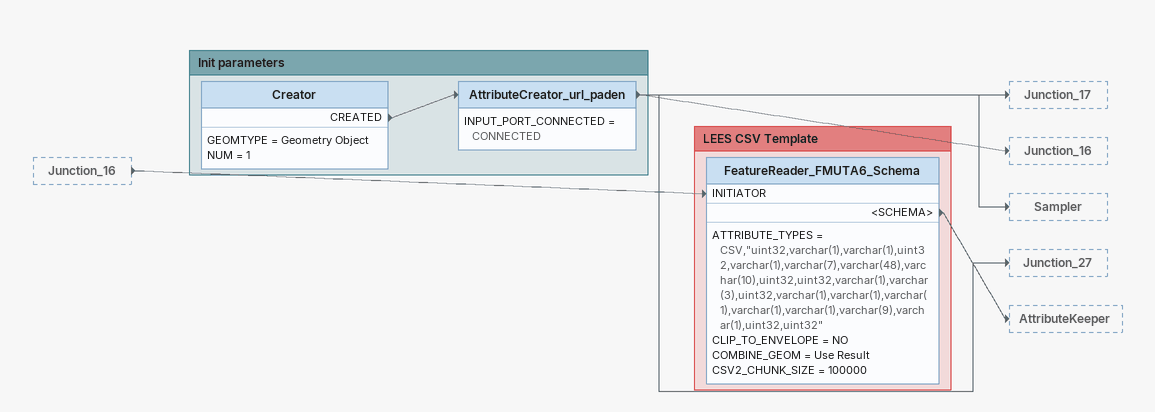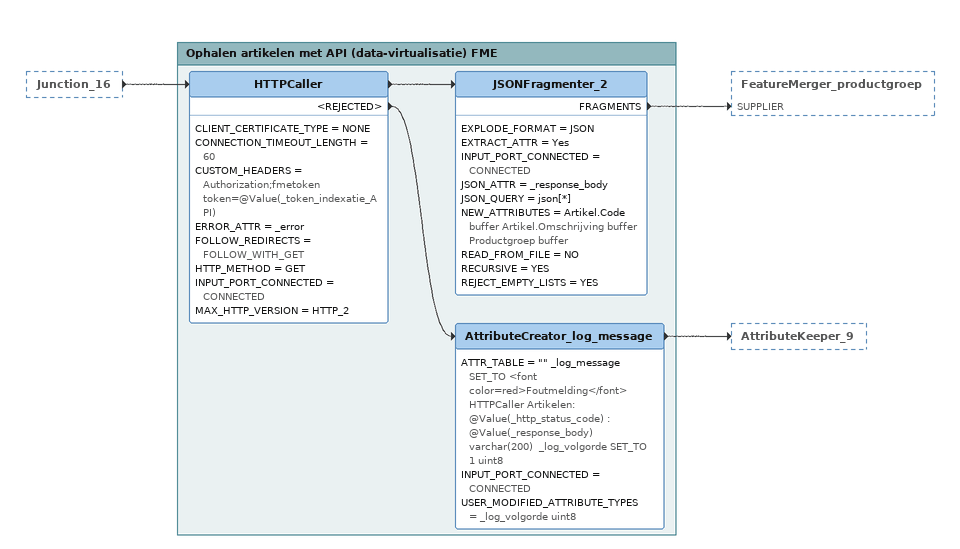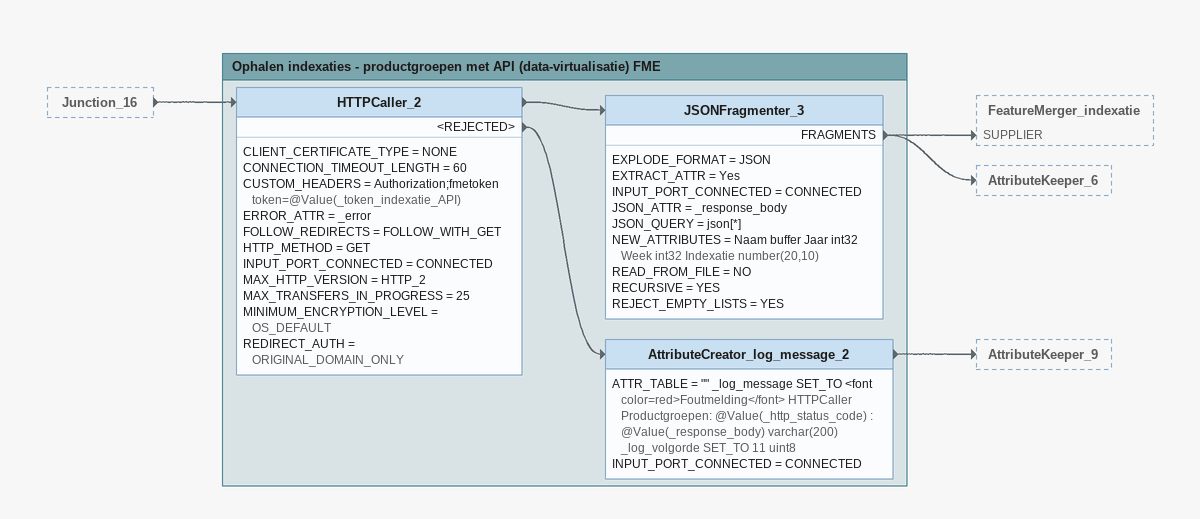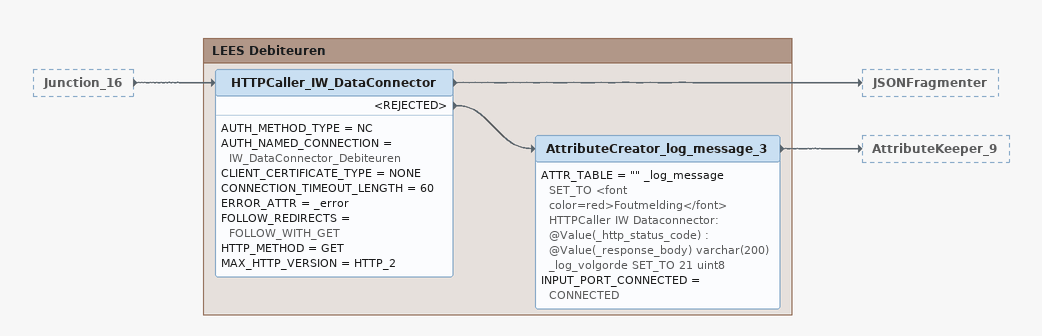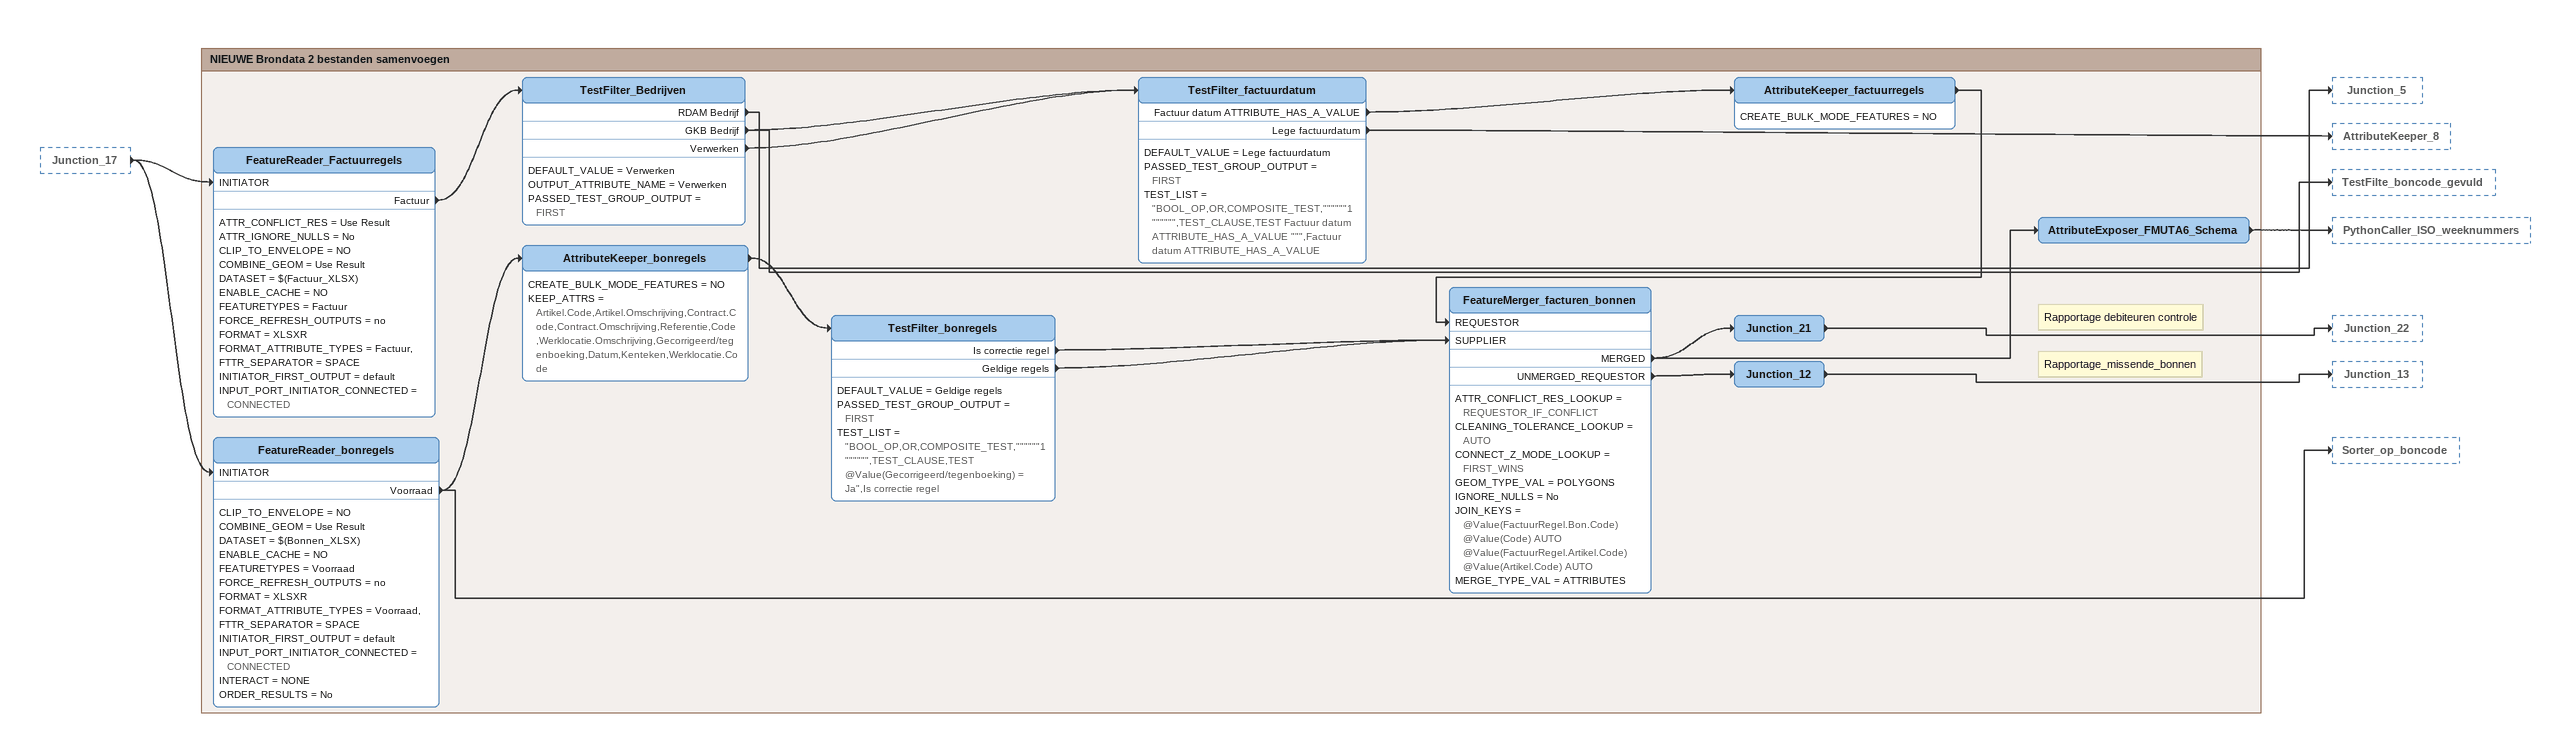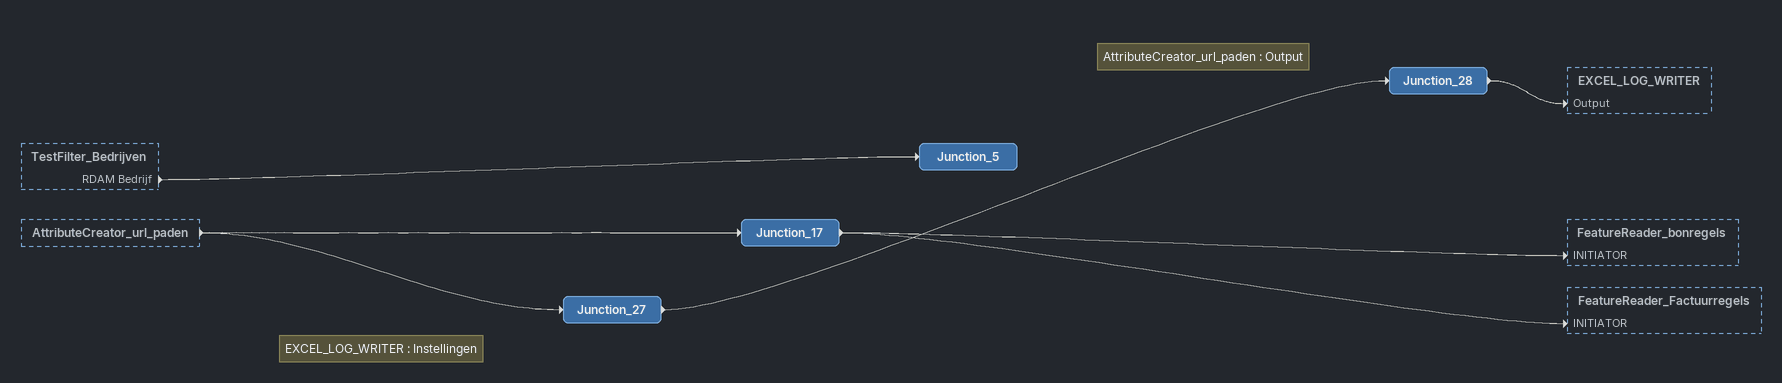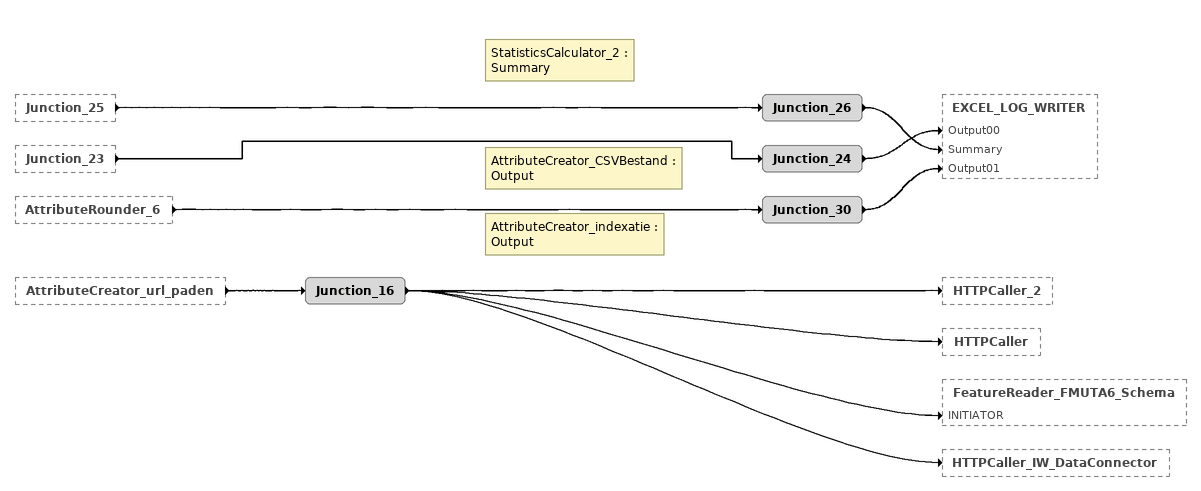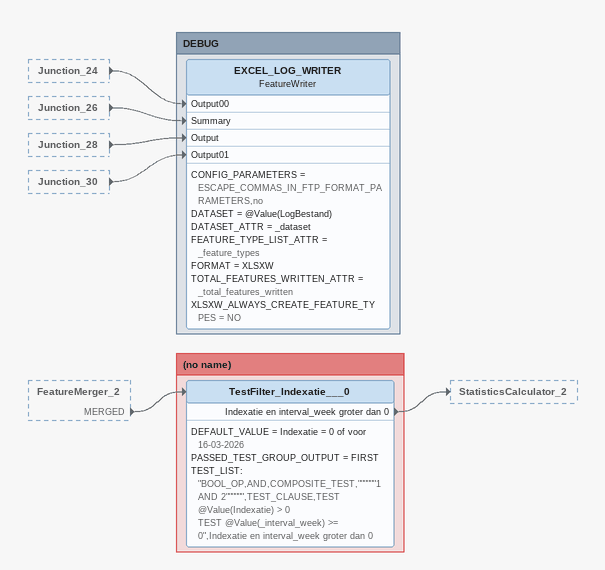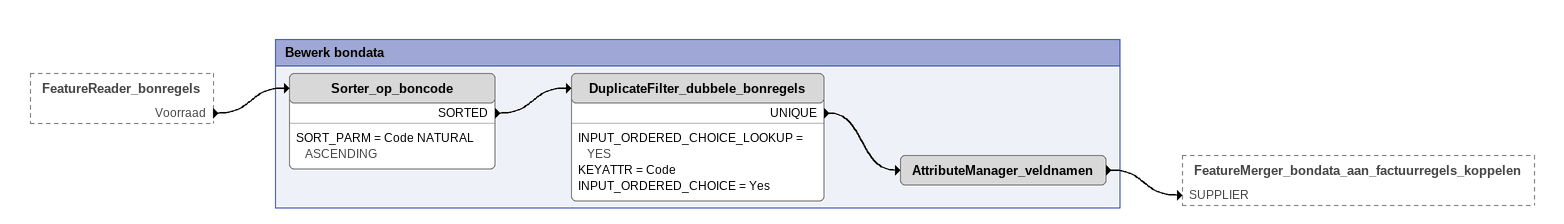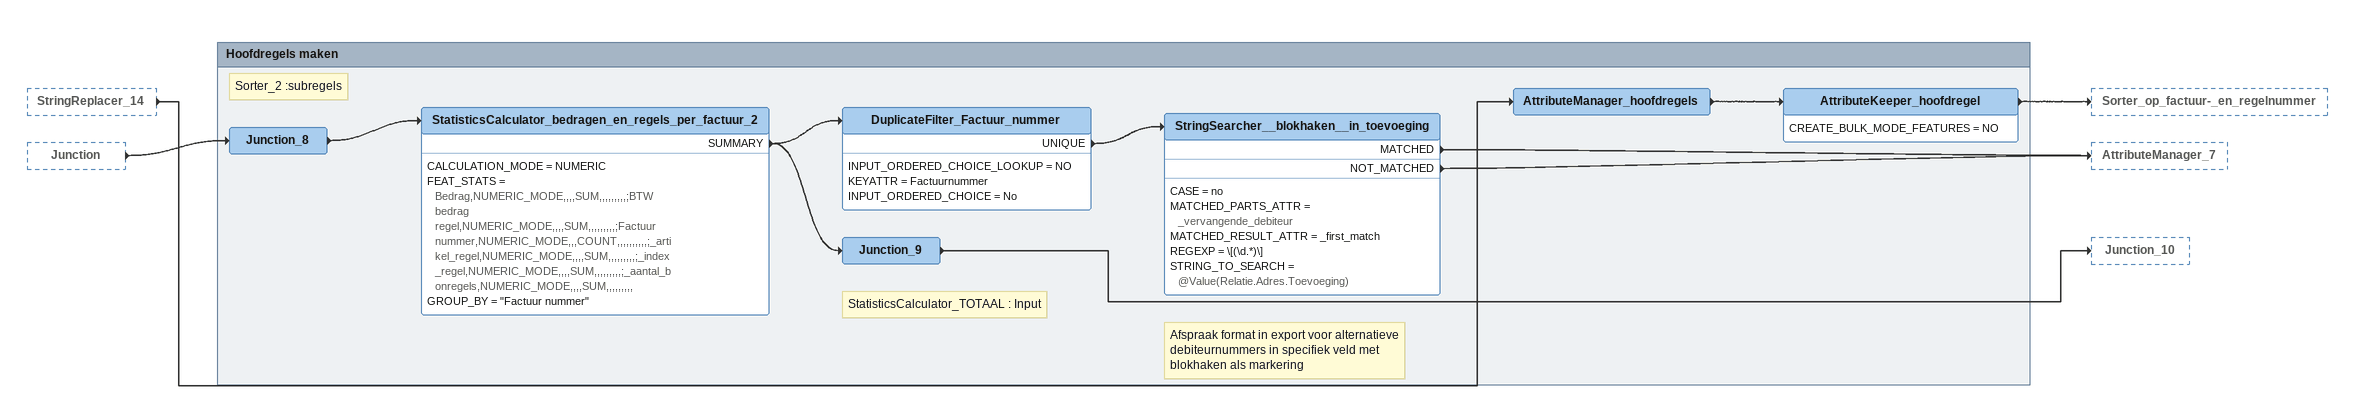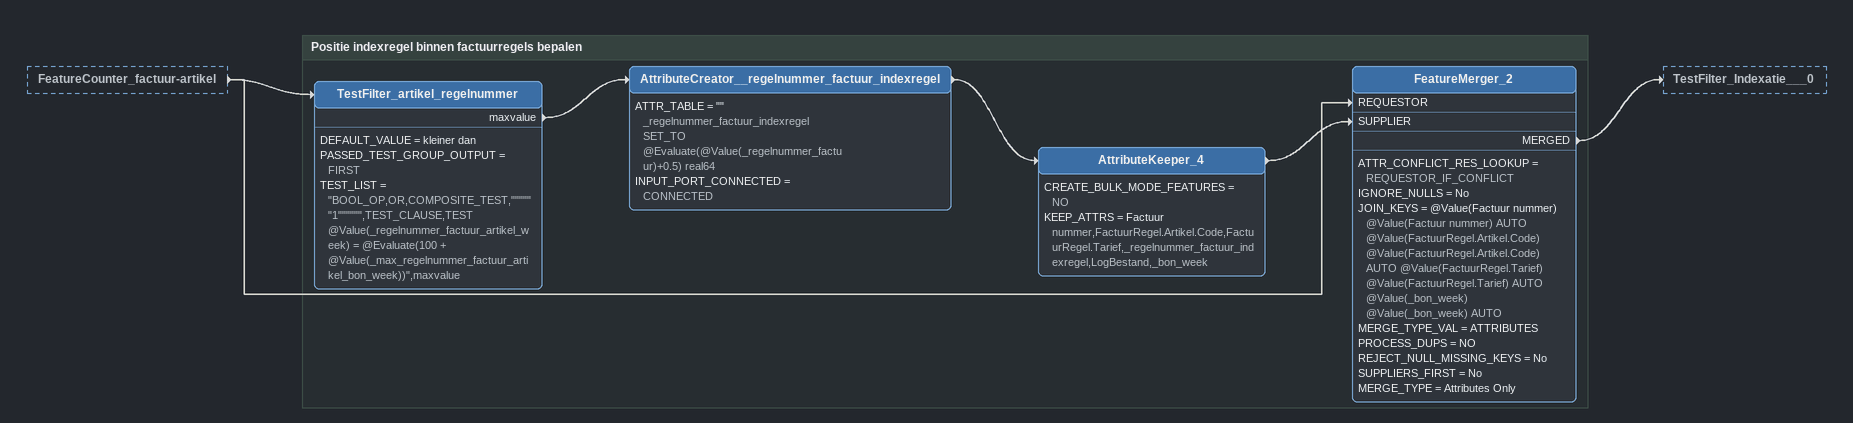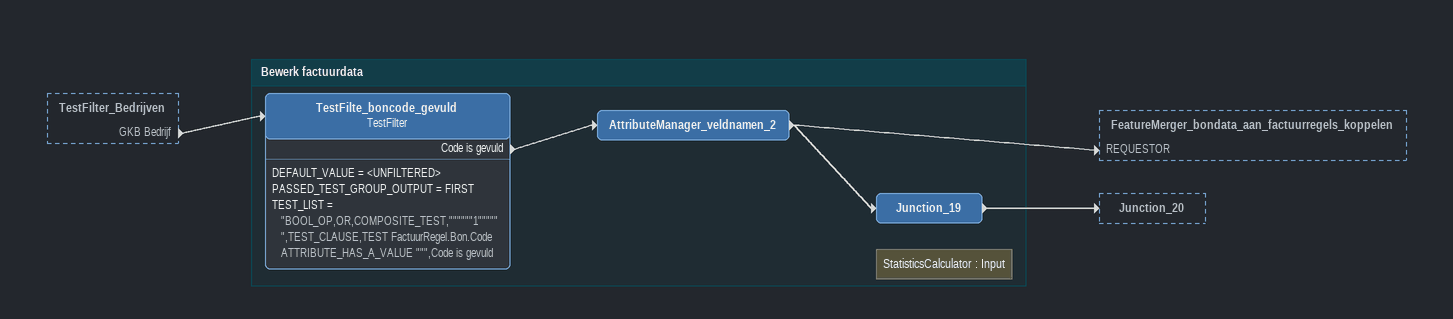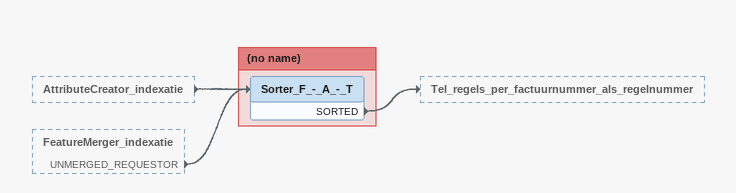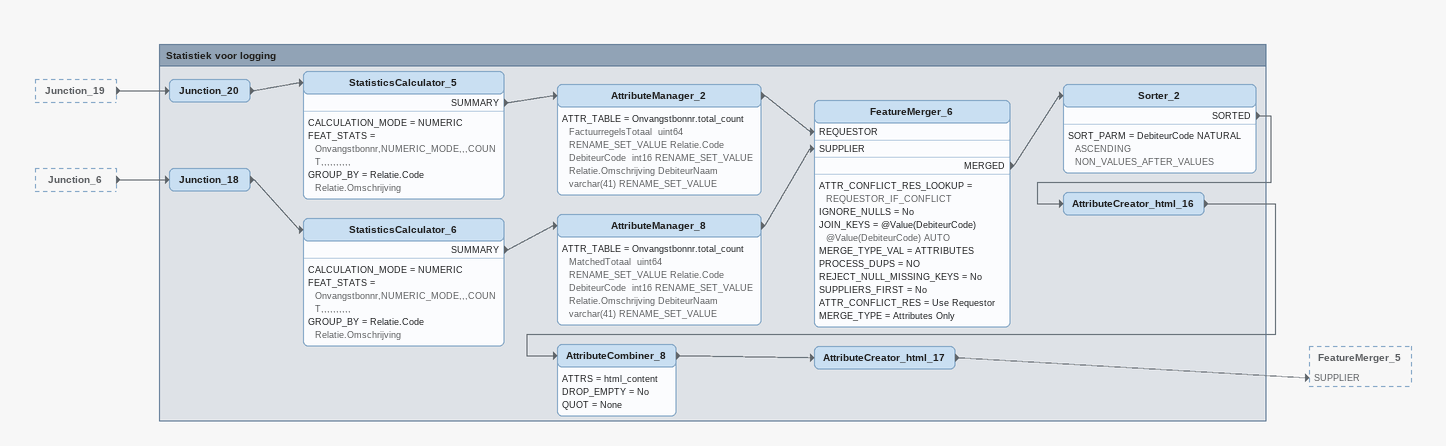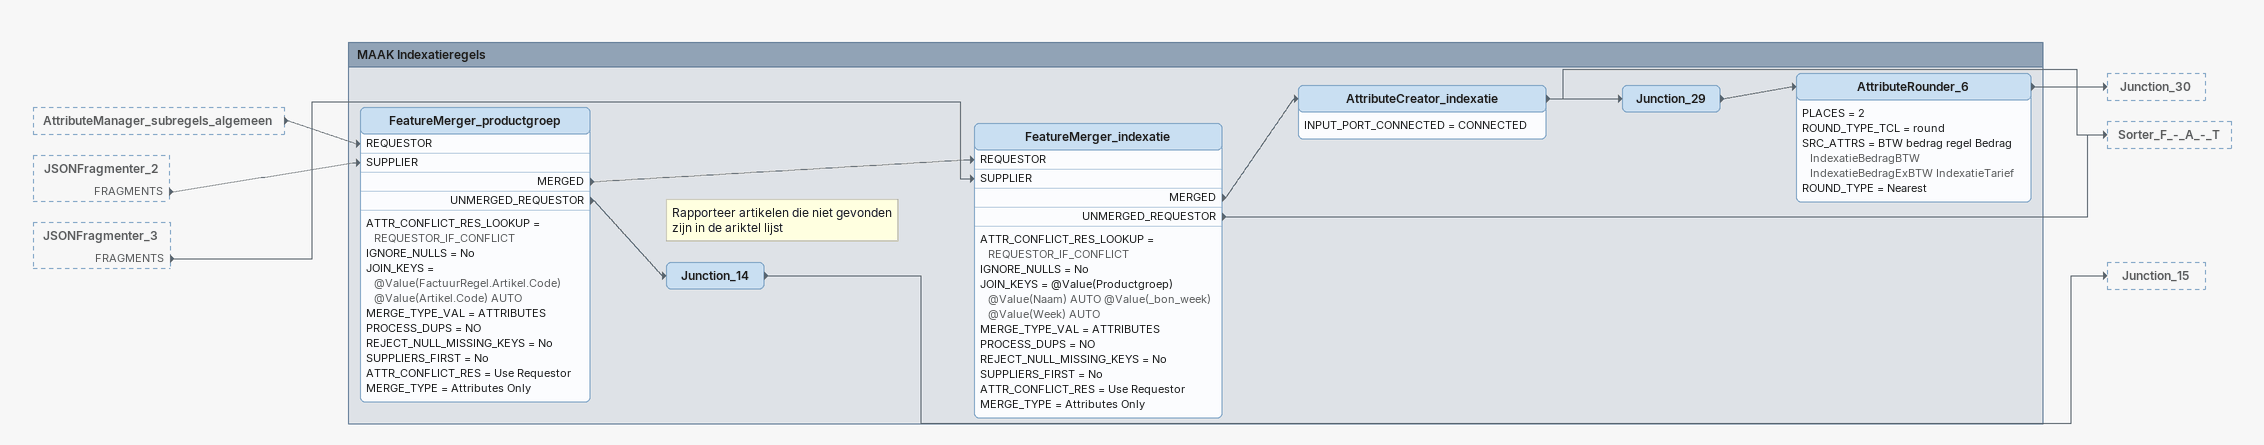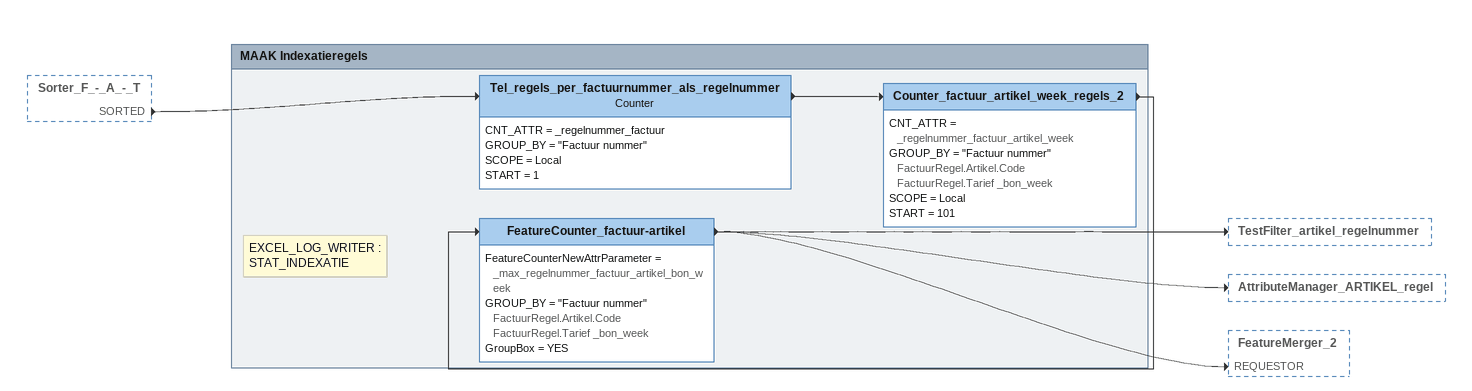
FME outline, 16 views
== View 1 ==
Junction_16 [outside]
    -> FeatureReader_FMUTA6_Schema [INITIATOR]

Bookmark: Init parameters
Creator
    GEOMTYPE = Geometry Object
    NUM = 1
    CREATED -> AttributeCreator_url_paden
AttributeCreator_url_paden
    INPUT_PORT_CONNECTED = CONNECTED
    -> Junction_17
    -> Junction_16
    -> Sampler
    -> Junction_27

Bookmark: LEES CSV Template
FeatureReader_FMUTA6_Schema
    ATTRIBUTE_TYPES = CSV,"uint32,varchar(1),varchar(1),uint32,varchar(1),varchar(7),varchar(48),varchar(10),uint32,uint32,varchar(1),varchar(3),uint32,varchar(1),varchar(1),varchar(1),varchar(1),varchar(1),varchar(9),varchar(1),uint32,uint32"
    CLIP_TO_ENVELOPE = NO
    COMBINE_GEOM = Use Result
    CSV2_CHUNK_SIZE = 100000
    <SCHEMA> -> AttributeKeeper

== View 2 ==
Junction_16 [outside]
    -> HTTPCaller

Bookmark: Ophalen artikelen met API (data-virtualisatie) FME
HTTPCaller
    CLIENT_CERTIFICATE_TYPE = NONE
    CONNECTION_TIMEOUT_LENGTH = 60
    CUSTOM_HEADERS = Authorization;fmetoken token=@Value(_token_indexatie_API)
    ERROR_ATTR = _error
    FOLLOW_REDIRECTS = FOLLOW_WITH_GET
    HTTP_METHOD = GET
    INPUT_PORT_CONNECTED = CONNECTED
    MAX_HTTP_VERSION = HTTP_2
    -> JSONFragmenter_2
    <REJECTED> -> AttributeCreator_log_message
JSONFragmenter_2
    EXPLODE_FORMAT = JSON
    EXTRACT_ATTR = Yes
    INPUT_PORT_CONNECTED = CONNECTED
    JSON_ATTR = _response_body
    JSON_QUERY = json[*]
    NEW_ATTRIBUTES = Artikel.Code buffer Artikel.Omschrijving buffer Productgroep buffer
    READ_FROM_FILE = NO
    RECURSIVE = YES
    REJECT_EMPTY_LISTS = YES
    FRAGMENTS -> FeatureMerger_productgroep [SUPPLIER]
AttributeCreator_log_message
    ATTR_TABLE = "" _log_message SET_TO <font color=red>Foutmelding</font> HTTPCaller Artikelen: @Value(_http_status_code) : @Value(_response_body) varchar(200)  _log_volgorde SET_TO 1 uint8
    INPUT_PORT_CONNECTED = CONNECTED
    USER_MODIFIED_ATTRIBUTE_TYPES = _log_volgorde uint8
    -> AttributeKeeper_9

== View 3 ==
Junction_16 [outside]
    -> HTTPCaller_2

Bookmark: Ophalen indexaties - productgroepen met API (data-virtualisatie) FME
HTTPCaller_2
    CLIENT_CERTIFICATE_TYPE = NONE
    CONNECTION_TIMEOUT_LENGTH = 60
    CUSTOM_HEADERS = Authorization;fmetoken token=@Value(_token_indexatie_API)
    ERROR_ATTR = _error
    FOLLOW_REDIRECTS = FOLLOW_WITH_GET
    HTTP_METHOD = GET
    INPUT_PORT_CONNECTED = CONNECTED
    MAX_HTTP_VERSION = HTTP_2
    MAX_TRANSFERS_IN_PROGRESS = 25
    MINIMUM_ENCRYPTION_LEVEL = OS_DEFAULT
    REDIRECT_AUTH = ORIGINAL_DOMAIN_ONLY
    -> JSONFragmenter_3
    <REJECTED> -> AttributeCreator_log_message_2
JSONFragmenter_3
    EXPLODE_FORMAT = JSON
    EXTRACT_ATTR = Yes
    INPUT_PORT_CONNECTED = CONNECTED
    JSON_ATTR = _response_body
    JSON_QUERY = json[*]
    NEW_ATTRIBUTES = Naam buffer Jaar int32 Week int32 Indexatie number(20,10)
    READ_FROM_FILE = NO
    RECURSIVE = YES
    REJECT_EMPTY_LISTS = YES
    FRAGMENTS -> FeatureMerger_indexatie [SUPPLIER]
    FRAGMENTS -> AttributeKeeper_6
AttributeCreator_log_message_2
    ATTR_TABLE = "" _log_message SET_TO <font color=red>Foutmelding</font> HTTPCaller Productgroepen: @Value(_http_status_code) : @Value(_response_body) varchar(200)  _log_volgorde SET_TO 11 uint8
    INPUT_PORT_CONNECTED = CONNECTED
    -> AttributeKeeper_9

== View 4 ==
Junction_16 [outside]
    -> HTTPCaller_IW_DataConnector

Bookmark: LEES Debiteuren
HTTPCaller_IW_DataConnector
    AUTH_METHOD_TYPE = NC
    AUTH_NAMED_CONNECTION = IW_DataConnector_Debiteuren
    CLIENT_CERTIFICATE_TYPE = NONE
    CONNECTION_TIMEOUT_LENGTH = 60
    ERROR_ATTR = _error
    FOLLOW_REDIRECTS = FOLLOW_WITH_GET
    HTTP_METHOD = GET
    MAX_HTTP_VERSION = HTTP_2
    -> JSONFragmenter
    <REJECTED> -> AttributeCreator_log_message_3
AttributeCreator_log_message_3
    ATTR_TABLE = "" _log_message SET_TO <font color=red>Foutmelding</font> HTTPCaller IW Dataconnector: @Value(_http_status_code) : @Value(_response_body) varchar(200)  _log_volgorde SET_TO 21 uint8
    INPUT_PORT_CONNECTED = CONNECTED
    -> AttributeKeeper_9

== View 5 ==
Junction_17 [outside]
    -> FeatureReader_bonregels [INITIATOR]
    -> FeatureReader_Factuurregels [INITIATOR]

Bookmark: NIEUWE Brondata 2 bestanden samenvoegen
FeatureReader_Factuurregels
    ATTR_CONFLICT_RES = Use Result
    ATTR_IGNORE_NULLS = No
    CLIP_TO_ENVELOPE = NO
    COMBINE_GEOM = Use Result
    DATASET = $(Factuur_XLSX)
    ENABLE_CACHE = NO
    FEATURETYPES = Factuur
    FORCE_REFRESH_OUTPUTS = no
    FORMAT = XLSXR
    FORMAT_ATTRIBUTE_TYPES = Factuur,
    FTTR_SEPARATOR = SPACE
    INITIATOR_FIRST_OUTPUT = default
    INPUT_PORT_INITIATOR_CONNECTED = CONNECTED
    Factuur -> TestFilter_Bedrijven
TestFilter_Bedrijven
    DEFAULT_VALUE = Verwerken
    OUTPUT_ATTRIBUTE_NAME = Verwerken
    PASSED_TEST_GROUP_OUTPUT = FIRST
    RDAM Bedrijf -> Junction_5
    GKB Bedrijf -> TestFilte_boncode_gevuld
    GKB Bedrijf -> TestFilter_factuurdatum
    Verwerken -> TestFilter_factuurdatum
TestFilter_factuurdatum
    DEFAULT_VALUE = Lege factuurdatum
    PASSED_TEST_GROUP_OUTPUT = FIRST
    TEST_LIST = "BOOL_OP,OR,COMPOSITE_TEST,""""""1"""""",TEST_CLAUSE,TEST Factuur datum ATTRIBUTE_HAS_A_VALUE """,Factuur datum ATTRIBUTE_HAS_A_VALUE
    Factuur datum ATTRIBUTE_HAS_A_VALUE -> AttributeKeeper_factuurregels
    Lege factuurdatum -> AttributeKeeper_8
AttributeKeeper_factuurregels
    CREATE_BULK_MODE_FEATURES = NO
    -> FeatureMerger_facturen_bonnen [REQUESTOR]
FeatureReader_bonregels
    CLIP_TO_ENVELOPE = NO
    COMBINE_GEOM = Use Result
    DATASET = $(Bonnen_XLSX)
    ENABLE_CACHE = NO
    FEATURETYPES = Voorraad
    FORCE_REFRESH_OUTPUTS = no
    FORMAT = XLSXR
    FORMAT_ATTRIBUTE_TYPES = Voorraad,
    FTTR_SEPARATOR = SPACE
    INITIATOR_FIRST_OUTPUT = default
    INPUT_PORT_INITIATOR_CONNECTED = CONNECTED
    INTERACT = NONE
    ORDER_RESULTS = No
    Voorraad -> AttributeKeeper_bonregels
    Voorraad -> Sorter_op_boncode
AttributeKeeper_bonregels
    CREATE_BULK_MODE_FEATURES = NO
    KEEP_ATTRS = Artikel.Code,Artikel.Omschrijving,Contract.Code,Contract.Omschrijving,Referentie,Code,Werklocatie.Omschrijving,Gecorrigeerd/tegenboeking,Datum,Kenteken,Werklocatie.Code
    -> TestFilter_bonregels
TestFilter_bonregels
    DEFAULT_VALUE = Geldige regels
    PASSED_TEST_GROUP_OUTPUT = FIRST
    TEST_LIST = "BOOL_OP,OR,COMPOSITE_TEST,""""""1"""""",TEST_CLAUSE,TEST @Value(Gecorrigeerd/tegenboeking) = Ja",Is correctie regel
    Is correctie regel -> FeatureMerger_facturen_bonnen [SUPPLIER]
    Geldige regels -> FeatureMerger_facturen_bonnen [SUPPLIER]
FeatureMerger_facturen_bonnen
    ATTR_CONFLICT_RES_LOOKUP = REQUESTOR_IF_CONFLICT
    CLEANING_TOLERANCE_LOOKUP = AUTO
    CONNECT_Z_MODE_LOOKUP = FIRST_WINS
    GEOM_TYPE_VAL = POLYGONS
    IGNORE_NULLS = No
    JOIN_KEYS = @Value(FactuurRegel.Bon.Code) @Value(Code) AUTO @Value(FactuurRegel.Artikel.Code) @Value(Artikel.Code) AUTO
    MERGE_TYPE_VAL = ATTRIBUTES
    MERGED -> AttributeExposer_FMUTA6_Schema
    MERGED -> Junction_21
    UNMERGED_REQUESTOR -> Junction_12
AttributeExposer_FMUTA6_Schema
    -> PythonCaller_ISO_weeknummers
Note: Rapportage debiteuren controle
Junction_21
    -> Junction_22
Note: Rapportage_missende_bonnen
Junction_12
    -> Junction_13

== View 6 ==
TestFilter_Bedrijven [outside]
    RDAM Bedrijf -> Junction_5
AttributeCreator_url_paden [outside]
    -> Junction_17
    -> Junction_27
Junction_17
    -> FeatureReader_bonregels [INITIATOR]
    -> FeatureReader_Factuurregels [INITIATOR]
Junction_5
Note: EXCEL_LOG_WRITER : Instellingen
Junction_27
    -> Junction_28
Note: AttributeCreator_url_paden : Output
Junction_28
    -> EXCEL_LOG_WRITER [Output]

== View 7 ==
Junction_25 [outside]
    -> Junction_26
Junction_23 [outside]
    -> Junction_24
AttributeRounder_6 [outside]
    -> Junction_30
AttributeCreator_url_paden [outside]
    -> Junction_16
Junction_16
    -> HTTPCaller_2
    -> HTTPCaller
    -> FeatureReader_FMUTA6_Schema [INITIATOR]
    -> HTTPCaller_IW_DataConnector
Note: AttributeCreator_indexatie : Output
Junction_30
    -> EXCEL_LOG_WRITER [Output01]
Note: StatisticsCalculator_2 : Summary
Junction_26
    -> EXCEL_LOG_WRITER [Summary]
Note: AttributeCreator_CSVBestand : Output
Junction_24
    -> EXCEL_LOG_WRITER [Output00]

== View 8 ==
Junction_24 [outside]
    -> EXCEL_LOG_WRITER [Output00]
Junction_26 [outside]
    -> EXCEL_LOG_WRITER [Summary]
Junction_28 [outside]
    -> EXCEL_LOG_WRITER [Output]
Junction_30 [outside]
    -> EXCEL_LOG_WRITER [Output01]
FeatureMerger_2 [outside]
    MERGED -> TestFilter_Indexatie___0

Bookmark: (no name)
TestFilter_Indexatie___0
    DEFAULT_VALUE = Indexatie = 0 of voor 16-03-2026
    PASSED_TEST_GROUP_OUTPUT = FIRST
    TEST_LIST:
      "BOOL_OP,AND,COMPOSITE_TEST,""""""1 AND 2"""""",TEST_CLAUSE,TEST @Value(Indexatie) > 0
      TEST @Value(_interval_week) >= 0",Indexatie en interval_week groter dan 0
    Indexatie en interval_week groter dan 0 -> StatisticsCalculator_2

Bookmark: DEBUG
EXCEL_LOG_WRITER: FeatureWriter
    CONFIG_PARAMETERS = ESCAPE_COMMAS_IN_FTP_FORMAT_PARAMETERS,no
    DATASET = @Value(LogBestand)
    DATASET_ATTR = _dataset
    FEATURE_TYPE_LIST_ATTR = _feature_types
    FORMAT = XLSXW
    TOTAL_FEATURES_WRITTEN_ATTR = _total_features_written
    XLSXW_ALWAYS_CREATE_FEATURE_TYPES = NO

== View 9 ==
FeatureReader_bonregels [outside]
    Voorraad -> Sorter_op_boncode

Bookmark: Bewerk bondata
Sorter_op_boncode
    SORT_PARM = Code NATURAL ASCENDING
    SORTED -> DuplicateFilter_dubbele_bonregels
DuplicateFilter_dubbele_bonregels
    INPUT_ORDERED_CHOICE_LOOKUP = YES
    KEYATTR = Code
    INPUT_ORDERED_CHOICE = Yes
    UNIQUE -> AttributeManager_veldnamen
AttributeManager_veldnamen
    -> FeatureMerger_bondata_aan_factuurregels_koppelen [SUPPLIER]

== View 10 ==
StringReplacer_14 [outside]
    -> AttributeManager_hoofdregels
Junction [outside]
    -> Junction_8

Bookmark: Hoofdregels maken
Note: Sorter_2 :subregels
Junction_8
    -> StatisticsCalculator_bedragen_en_regels_per_factuur_2
StatisticsCalculator_bedragen_en_regels_per_factuur_2
    CALCULATION_MODE = NUMERIC
    FEAT_STATS = Bedrag,NUMERIC_MODE,,,,SUM,,,,,,,,,;BTW bedrag regel,NUMERIC_MODE,,,,SUM,,,,,,,,,;Factuur nummer,NUMERIC_MODE,,,COUNT,,,,,,,,,,;_artikel_regel,NUMERIC_MODE,,,,SUM,,,,,,,,,;_index_regel,NUMERIC_MODE,,,,SUM,,,,,,,,,;_aantal_bonregels,NUMERIC_MODE,,,,SUM,,,,,,,,,
    GROUP_BY = "Factuur nummer"
    SUMMARY -> DuplicateFilter_Factuur_nummer
    SUMMARY -> Junction_9
DuplicateFilter_Factuur_nummer
    INPUT_ORDERED_CHOICE_LOOKUP = NO
    KEYATTR = Factuurnummer
    INPUT_ORDERED_CHOICE = No
    UNIQUE -> StringSearcher__blokhaken__in_toevoeging
Note: Afspraak format in export voor alternatieve debiteurnummers in specifiek veld met blokhaken als markering
StringSearcher__blokhaken__in_toevoeging
    CASE = no
    MATCHED_PARTS_ATTR = _vervangende_debiteur
    MATCHED_RESULT_ATTR = _first_match
    REGEXP = \[(\d.*)\]
    STRING_TO_SEARCH = @Value(Relatie.Adres.Toevoeging)
    MATCHED -> AttributeManager_7
    NOT_MATCHED -> AttributeManager_7
AttributeManager_hoofdregels
    -> AttributeKeeper_hoofdregel
AttributeKeeper_hoofdregel
    CREATE_BULK_MODE_FEATURES = NO
    -> Sorter_op_factuur-_en_regelnummer
Note: StatisticsCalculator_TOTAAL : Input
Junction_9
    -> Junction_10

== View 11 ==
FeatureCounter_factuur-artikel [outside]
    -> TestFilter_artikel_regelnummer
    -> FeatureMerger_2 [REQUESTOR]

Bookmark: Positie indexregel binnen factuurregels bepalen
TestFilter_artikel_regelnummer
    DEFAULT_VALUE = kleiner dan
    PASSED_TEST_GROUP_OUTPUT = FIRST
    TEST_LIST = "BOOL_OP,OR,COMPOSITE_TEST,""""""1"""""",TEST_CLAUSE,TEST @Value(_regelnummer_factuur_artikel_week) = @Evaluate(100 + @Value(_max_regelnummer_factuur_artikel_bon_week))",maxvalue
    maxvalue -> AttributeCreator__regelnummer_factuur_indexregel
AttributeCreator__regelnummer_factuur_indexregel
    ATTR_TABLE = "" _regelnummer_factuur_indexregel SET_TO @Evaluate(@Value(_regelnummer_factuur)+0.5) real64
    INPUT_PORT_CONNECTED = CONNECTED
    -> AttributeKeeper_4
AttributeKeeper_4
    CREATE_BULK_MODE_FEATURES = NO
    KEEP_ATTRS = Factuur nummer,FactuurRegel.Artikel.Code,FactuurRegel.Tarief,_regelnummer_factuur_indexregel,LogBestand,_bon_week
    -> FeatureMerger_2 [SUPPLIER]
FeatureMerger_2
    ATTR_CONFLICT_RES_LOOKUP = REQUESTOR_IF_CONFLICT
    IGNORE_NULLS = No
    JOIN_KEYS = @Value(Factuur nummer) @Value(Factuur nummer) AUTO @Value(FactuurRegel.Artikel.Code) @Value(FactuurRegel.Artikel.Code) AUTO @Value(FactuurRegel.Tarief) @Value(FactuurRegel.Tarief) AUTO @Value(_bon_week) @Value(_bon_week) AUTO
    MERGE_TYPE_VAL = ATTRIBUTES
    PROCESS_DUPS = NO
    REJECT_NULL_MISSING_KEYS = No
    SUPPLIERS_FIRST = No
    MERGE_TYPE = Attributes Only
    MERGED -> TestFilter_Indexatie___0

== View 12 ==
TestFilter_Bedrijven [outside]
    GKB Bedrijf -> TestFilte_boncode_gevuld

Bookmark: Bewerk factuurdata
TestFilte_boncode_gevuld: TestFilter
    DEFAULT_VALUE = <UNFILTERED>
    PASSED_TEST_GROUP_OUTPUT = FIRST
    TEST_LIST = "BOOL_OP,OR,COMPOSITE_TEST,""""""1"""""",TEST_CLAUSE,TEST FactuurRegel.Bon.Code ATTRIBUTE_HAS_A_VALUE """,Code is gevuld
    Code is gevuld -> AttributeManager_veldnamen_2
AttributeManager_veldnamen_2
    -> FeatureMerger_bondata_aan_factuurregels_koppelen [REQUESTOR]
    -> Junction_19
Note: StatisticsCalculator : Input
Junction_19
    -> Junction_20

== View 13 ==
AttributeCreator_indexatie [outside]
    -> Sorter_F_-_A_-_T
FeatureMerger_indexatie [outside]
    UNMERGED_REQUESTOR -> Sorter_F_-_A_-_T

Bookmark: (no name)
Sorter_F_-_A_-_T
    SORTED -> Tel_regels_per_factuurnummer_als_regelnummer

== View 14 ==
Junction_19 [outside]
    -> Junction_20
Junction_6 [outside]
    -> Junction_18

Bookmark: Statistiek voor logging
Junction_20
    -> StatisticsCalculator_5
StatisticsCalculator_5
    CALCULATION_MODE = NUMERIC
    FEAT_STATS = Onvangstbonnr,NUMERIC_MODE,,,COUNT,,,,,,,,,,
    GROUP_BY = Relatie.Code Relatie.Omschrijving
    SUMMARY -> AttributeManager_2
AttributeManager_2
    ATTR_TABLE = Onvangstbonnr.total_count FactuurregelsTotaal  uint64 RENAME_SET_VALUE Relatie.Code DebiteurCode  int16 RENAME_SET_VALUE Relatie.Omschrijving DebiteurNaam  varchar(41) RENAME_SET_VALUE
    -> FeatureMerger_6 [REQUESTOR]
Junction_18
    -> StatisticsCalculator_6
StatisticsCalculator_6
    CALCULATION_MODE = NUMERIC
    FEAT_STATS = Onvangstbonnr,NUMERIC_MODE,,,COUNT,,,,,,,,,,
    GROUP_BY = Relatie.Code Relatie.Omschrijving
    SUMMARY -> AttributeManager_8
AttributeManager_8
    ATTR_TABLE = Onvangstbonnr.total_count MatchedTotaal  uint64 RENAME_SET_VALUE Relatie.Code DebiteurCode  int16 RENAME_SET_VALUE Relatie.Omschrijving DebiteurNaam  varchar(41) RENAME_SET_VALUE
    -> FeatureMerger_6 [SUPPLIER]
FeatureMerger_6
    ATTR_CONFLICT_RES_LOOKUP = REQUESTOR_IF_CONFLICT
    IGNORE_NULLS = No
    JOIN_KEYS = @Value(DebiteurCode) @Value(DebiteurCode) AUTO
    MERGE_TYPE_VAL = ATTRIBUTES
    PROCESS_DUPS = NO
    REJECT_NULL_MISSING_KEYS = No
    SUPPLIERS_FIRST = No
    ATTR_CONFLICT_RES = Use Requestor
    MERGE_TYPE = Attributes Only
    MERGED -> Sorter_2
Sorter_2
    SORT_PARM = DebiteurCode NATURAL ASCENDING NON_VALUES_AFTER_VALUES
    SORTED -> AttributeCreator_html_16
AttributeCreator_html_16
    -> AttributeCombiner_8
AttributeCombiner_8
    ATTRS = html_content
    DROP_EMPTY = No
    QUOT = None
    -> AttributeCreator_html_17
AttributeCreator_html_17
    -> FeatureMerger_5 [SUPPLIER]

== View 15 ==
AttributeManager_subregels_algemeen [outside]
    -> FeatureMerger_productgroep [REQUESTOR]
JSONFragmenter_2 [outside]
    FRAGMENTS -> FeatureMerger_productgroep [SUPPLIER]
JSONFragmenter_3 [outside]
    FRAGMENTS -> FeatureMerger_indexatie [SUPPLIER]

Bookmark: MAAK Indexatieregels
FeatureMerger_productgroep
    ATTR_CONFLICT_RES_LOOKUP = REQUESTOR_IF_CONFLICT
    IGNORE_NULLS = No
    JOIN_KEYS = @Value(FactuurRegel.Artikel.Code) @Value(Artikel.Code) AUTO
    MERGE_TYPE_VAL = ATTRIBUTES
    PROCESS_DUPS = NO
    REJECT_NULL_MISSING_KEYS = No
    SUPPLIERS_FIRST = No
    ATTR_CONFLICT_RES = Use Requestor
    MERGE_TYPE = Attributes Only
    MERGED -> FeatureMerger_indexatie [REQUESTOR]
    UNMERGED_REQUESTOR -> Junction_14
Note: Rapporteer artikelen die niet gevonden zijn in de ariktel lijst
Junction_14
    -> Junction_15
FeatureMerger_indexatie
    ATTR_CONFLICT_RES_LOOKUP = REQUESTOR_IF_CONFLICT
    IGNORE_NULLS = No
    JOIN_KEYS = @Value(Productgroep) @Value(Naam) AUTO @Value(_bon_week) @Value(Week) AUTO
    MERGE_TYPE_VAL = ATTRIBUTES
    PROCESS_DUPS = NO
    REJECT_NULL_MISSING_KEYS = No
    SUPPLIERS_FIRST = No
    ATTR_CONFLICT_RES = Use Requestor
    MERGE_TYPE = Attributes Only
    MERGED -> AttributeCreator_indexatie
    UNMERGED_REQUESTOR -> Sorter_F_-_A_-_T
AttributeCreator_indexatie
    INPUT_PORT_CONNECTED = CONNECTED
    -> Sorter_F_-_A_-_T
    -> Junction_29
Junction_29
    -> AttributeRounder_6
AttributeRounder_6
    PLACES = 2
    ROUND_TYPE_TCL = round
    SRC_ATTRS = BTW bedrag regel Bedrag IndexatieBedragBTW IndexatieBedragExBTW IndexatieTarief
    ROUND_TYPE = Nearest
    -> Junction_30

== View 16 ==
Sorter_F_-_A_-_T [outside]
    SORTED -> Tel_regels_per_factuurnummer_als_regelnummer

Bookmark: MAAK Indexatieregels
Tel_regels_per_factuurnummer_als_regelnummer: Counter
    CNT_ATTR = _regelnummer_factuur
    GROUP_BY = "Factuur nummer"
    SCOPE = Local
    START = 1
    -> Counter_factuur_artikel_week_regels_2
Counter_factuur_artikel_week_regels_2
    CNT_ATTR = _regelnummer_factuur_artikel_week
    GROUP_BY = "Factuur nummer" FactuurRegel.Artikel.Code FactuurRegel.Tarief _bon_week
    SCOPE = Local
    START = 101
    -> FeatureCounter_factuur-artikel
Note: EXCEL_LOG_WRITER : STAT_INDEXATIE
FeatureCounter_factuur-artikel
    FeatureCounterNewAttrParameter = _max_regelnummer_factuur_artikel_bon_week
    GROUP_BY = "Factuur nummer" FactuurRegel.Artikel.Code FactuurRegel.Tarief _bon_week
    GroupBox = YES
    -> TestFilter_artikel_regelnummer
    -> AttributeManager_ARTIKEL_regel
    -> FeatureMerger_2 [REQUESTOR]
